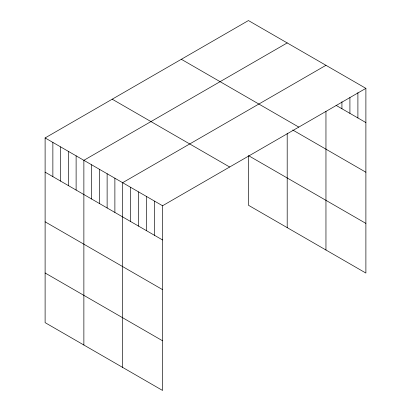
<?xml version="1.0" encoding="UTF-8"?>
<svg xmlns="http://www.w3.org/2000/svg" width="411" height="411" viewBox="0 0 411 411"><rect width="100%" height="100%" fill="white"/><g stroke="black" fill="none" stroke-linecap="round" stroke-linejoin="round"><path stroke-width="0.62" d="M365.888 88.36L162.561 205.747L162.561 390.45L45.112 322.64L45.112 137.937L248.439 20.55L365.888 88.36L365.888 273.063L248.439 205.253L248.439 156.216M287.197 42.929L83.87 160.316L83.87 345.019M325.954 65.303L122.627 182.695L122.627 367.393M336.07 105.36L365.888 122.576M181.343 59.287L298.787 127.097M292.735 129.999L365.888 172.235M248.439 155.594L365.888 223.399M112.208 99.2L229.657 167.01M45.112 137.937L162.561 205.747M45.112 172.158L162.561 239.962M45.112 221.817L162.561 289.627M45.112 272.981L162.561 340.791M357.899 92.619L357.899 117.967M349.915 97.515L349.915 113.354M341.926 101.774L341.926 108.745M325.954 111.314L325.954 250.006M287.197 133.2L287.197 227.632M154.577 201.138L154.577 235.354M146.588 196.525L146.588 230.741M138.599 191.916L138.599 226.132M130.616 187.303L130.616 221.519M114.88 178.215L114.88 212.436M107.127 173.74L107.127 207.961M99.375 169.265L99.375 203.486M91.622 164.79L91.622 199.011M76.117 155.841L76.117 190.057M68.37 151.366L68.37 185.582M60.617 146.891L60.617 181.107M52.865 142.417L52.865 176.632"/></g></svg>
